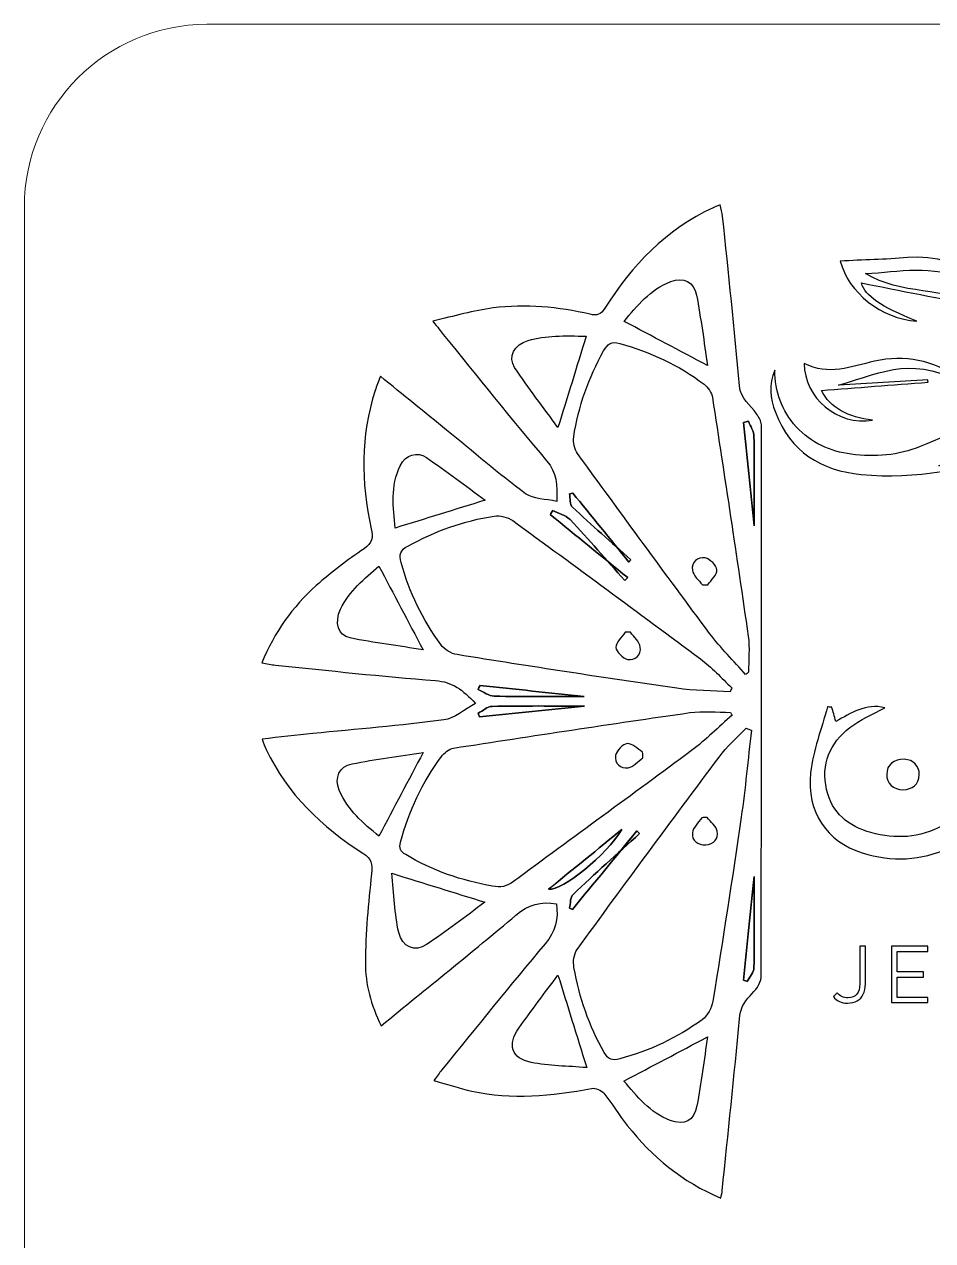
# Model space of a CAD drawing. Header units: millimetres. Extents: x -25 to 25, y -24.5 to 25.5.
# Drawn here: x -24.98 to -6.32, y 0.47 to 25.47 of the extents above; entities that cross this region are included whole.
import ezdxf

# ---------------------------------------------------------------- set-up
doc = ezdxf.new("R2010")
doc.units = ezdxf.units.MM
doc.header["$MEASUREMENT"] = 0
doc.layers.add('Layer 1', color=7, linetype='Continuous')

msp = doc.modelspace()

# ---------------------------------------------------------------- linework, layer by layer
at = {"layer": 'Layer 1', "color": 250, "lineweight": 18}
msp.add_open_spline([(21.2677, 25.4697), (21.2677, 25.4697), (-21.2323, 25.4697), (-21.2323, 25.4697), (-23.2977, 25.4697), (-24.9823, 23.7851), (-24.9823, 21.7197), (-24.9823, 21.7197), (-24.9823, -20.7803), (-24.9823, -20.7803), (-24.9823, -22.8457), (-23.2977, -24.5303), (-21.2323, -24.5303), (-21.2323, -24.5303), (21.2677, -24.5303), (21.2677, -24.5303), (23.3331, -24.5303), (25.0177, -22.8457), (25.0177, -20.7803), (25.0177, -20.7803), (25.0177, 21.7197), (25.0177, 21.7197), (25.0177, 23.7851), (23.3331, 25.4697), (21.2677, 25.4697)], degree=3, knots=[0, 0, 0, 0, 0.125, 0.125, 0.125, 0.25, 0.25, 0.25, 0.375, 0.375, 0.375, 0.5, 0.5, 0.5, 0.625, 0.625, 0.625, 0.75, 0.75, 0.75, 0.875, 0.875, 0.875, 1, 1, 1, 1], dxfattribs=at)
at = {"layer": 'Layer 1', "color": 250}
for points, knots in [([(-10.6732, 1.3438), (-11.4678, 1.6795), (-12.0826, 2.1945), (-12.5946, 2.8383), (-12.7643, 3.0513), (-12.9041, 3.289), (-13.0761, 3.4998), (-13.1268, 3.562), (-13.2494, 3.6131), (-13.3262, 3.5986), (-14.1459, 3.442), (-14.9657, 3.3626), (-15.7912, 3.5447), (-16.0394, 3.5995), (-16.2828, 3.6806), (-16.5668, 3.76), (-16.4993, 3.8521), (-16.4553, 3.9178), (-16.4059, 3.9787), (-15.6999, 4.8447), (-15.0018, 5.7178), (-14.2813, 6.5716), (-14.0692, 6.823), (-14.0034, 7.0818), (-14.0511, 7.3962), (-14.3654, 7.4447), (-14.6261, 7.3768), (-14.8849, 7.1581), (-15.7872, 6.3943), (-16.7111, 5.6566), (-17.6512, 4.8888), (-17.8624, 5.3131), (-17.9766, 5.7478), (-17.9757, 6.1866), (-17.9748, 6.7956), (-17.9136, 7.406), (-17.8496, 8.0122), (-17.8293, 8.2085), (-17.8474, 8.3187), (-18.0278, 8.4338), (-18.8713, 8.9718), (-19.5756, 9.6473), (-20.0134, 10.5668), (-20.0413, 10.6246), (-20.0619, 10.6858), (-20.0991, 10.7785), (-19.7361, 10.8186), (-19.3957, 10.8592), (-19.0543, 10.8936), (-18.1569, 10.984), (-17.2566, 11.0541), (-16.3622, 11.1727), (-16.1426, 11.2018), (-15.9437, 11.3861), (-15.7131, 11.511), (-15.9737, 11.7927), (-16.1911, 11.9555), (-16.5329, 11.9815), (-17.6304, 12.0648), (-18.7246, 12.1887), (-19.8203, 12.299), (-19.9086, 12.3077), (-19.9958, 12.3272), (-20.1048, 12.3457), (-19.8411, 12.9753), (-19.4707, 13.4997), (-18.9847, 13.9341), (-18.6773, 14.2088), (-18.3457, 14.4602), (-18.0036, 14.6903), (-17.8289, 14.8076), (-17.8161, 14.9236), (-17.8553, 15.1022), (-18.0626, 16.0565), (-18.0807, 17.0067), (-17.7729, 17.947), (-17.7451, 18.0325), (-17.7112, 18.1158), (-17.6666, 18.2348), (-17.2006, 17.8565), (-16.7524, 17.4932), (-16.3058, 17.129), (-15.7664, 16.6901), (-15.2408, 16.2342), (-14.6826, 15.8223), (-14.5247, 15.7058), (-14.2733, 15.7165), (-14.0441, 15.664), (-14.0321, 16.0062), (-14.0418, 16.2541), (-14.2517, 16.5006), (-14.9758, 17.3512), (-15.6691, 18.2278), (-16.3737, 19.0952), (-16.4306, 19.1648), (-16.4843, 19.2372), (-16.5889, 19.3717), (-16.1474, 19.4701), (-15.7541, 19.5878), (-15.3519, 19.6398), (-14.6821, 19.7267), (-14.0136, 19.661), (-13.3557, 19.5102), (-13.2146, 19.4776), (-13.1396, 19.501), (-13.0558, 19.6332), (-12.4967, 20.516), (-11.7968, 21.252), (-10.8324, 21.7005), (-10.7954, 21.7172), (-10.7574, 21.7322), (-10.6861, 21.7622), (-10.6662, 21.6727), (-10.6428, 21.5986), (-10.6348, 21.5232), (-10.5163, 20.3621), (-10.3897, 19.202), (-10.2892, 18.0391), (-10.2658, 17.767), (-10.0638, 17.6501), (-9.9373, 17.4653), (-9.8909, 17.398), (-9.8402, 17.3141), (-9.8398, 17.2373), (-9.8354, 13.4521), (-9.8341, 9.6663), (-9.8464, 5.8811), (-9.8468, 5.7536), (-9.9708, 5.6072), (-10.0722, 5.5036), (-10.2067, 5.3651), (-10.2707, 5.224), (-10.2887, 5.0282), (-10.3981, 3.8495), (-10.5233, 2.6725), (-10.6437, 1.4951), (-10.6477, 1.4555), (-10.6587, 1.4166), (-10.6732, 1.3438)], [0, 0, 0, 0, 0.0217391, 0.0217391, 0.0217391, 0.0434783, 0.0434783, 0.0434783, 0.0652174, 0.0652174, 0.0652174, 0.0869565, 0.0869565, 0.0869565, 0.1086957, 0.1086957, 0.1086957, 0.1304348, 0.1304348, 0.1304348, 0.1521739, 0.1521739, 0.1521739, 0.173913, 0.173913, 0.173913, 0.1956522, 0.1956522, 0.1956522, 0.2173913, 0.2173913, 0.2173913, 0.2391304, 0.2391304, 0.2391304, 0.2608696, 0.2608696, 0.2608696, 0.2826087, 0.2826087, 0.2826087, 0.3043478, 0.3043478, 0.3043478, 0.326087, 0.326087, 0.326087, 0.3478261, 0.3478261, 0.3478261, 0.3695652, 0.3695652, 0.3695652, 0.3913043, 0.3913043, 0.3913043, 0.4130435, 0.4130435, 0.4130435, 0.4347826, 0.4347826, 0.4347826, 0.4565217, 0.4565217, 0.4565217, 0.4782609, 0.4782609, 0.4782609, 0.5, 0.5, 0.5, 0.5217391, 0.5217391, 0.5217391, 0.5434783, 0.5434783, 0.5434783, 0.5652174, 0.5652174, 0.5652174, 0.5869565, 0.5869565, 0.5869565, 0.6086957, 0.6086957, 0.6086957, 0.6304348, 0.6304348, 0.6304348, 0.6521739, 0.6521739, 0.6521739, 0.673913, 0.673913, 0.673913, 0.6956522, 0.6956522, 0.6956522, 0.7173913, 0.7173913, 0.7173913, 0.7391304, 0.7391304, 0.7391304, 0.7608696, 0.7608696, 0.7608696, 0.7826087, 0.7826087, 0.7826087, 0.8043478, 0.8043478, 0.8043478, 0.826087, 0.826087, 0.826087, 0.8478261, 0.8478261, 0.8478261, 0.8695652, 0.8695652, 0.8695652, 0.8913043, 0.8913043, 0.8913043, 0.9130435, 0.9130435, 0.9130435, 0.9347826, 0.9347826, 0.9347826, 0.9565217, 0.9565217, 0.9565217, 0.9782609, 0.9782609, 0.9782609, 1, 1, 1, 1]), ([(0.4616, 16.615), (0.3536, 16.4553), (0.2451, 16.2957), (0.1273, 16.122), (0.0078, 16.297), (-0.1011, 16.4571), (-0.2099, 16.6171), (-0.2584, 16.6978), (-0.2929, 16.7922), (-0.3573, 16.857), (-1.2608, 17.765), (-2.3381, 17.9987), (-3.5203, 17.5595), (-4.4306, 17.2212), (-5.3046, 16.7868), (-6.1944, 16.3953), (-5.6066, 16.4906), (-5.0321, 16.633), (-4.4636, 16.7957), (-3.4784, 17.0775), (-2.4854, 17.2685), (-1.4562, 17.1212), (-1.0614, 17.0647), (-0.6761, 16.9738), (-0.3612, 16.7031), (-1.7512, 17.3346), (-3.1337, 17.0382), (-4.5091, 16.6542), (-5.5828, 16.3538), (-6.6636, 16.1061), (-7.7868, 16.2167), (-8.6118, 16.2983), (-9.2442, 16.6846), (-9.5524, 17.4956), (-9.6609, 17.7805), (-9.6882, 18.0701), (-9.5652, 18.3638), (-9.5612, 17.9185), (-9.4223, 17.5303), (-9.1216, 17.1987), (-8.8169, 16.8623), (-8.4297, 16.6926), (-7.9927, 16.6347), (-7.5094, 16.5708), (-7.0248, 16.6083), (-6.5749, 16.7926), (-5.8642, 17.0841), (-5.1683, 17.4117), (-4.4662, 17.724), (-3.8872, 17.9815), (-3.2906, 18.1751), (-2.6503, 18.1913), (-1.7441, 18.2138), (-0.9887, 17.8421), (-0.2396, 17.0166), (-0.3741, 17.6305), (-1.1942, 18.6293), (-2.4726, 19.1152), (-1.6334, 19.5796), (-0.4936, 19.065), (0.1252, 17.9422), (0.8065, 19.0958), (1.7832, 19.539), (2.7476, 19.1201), (1.7171, 18.7056), (0.9022, 18.0701), (0.4952, 17.093), (0.7981, 17.3227), (1.1236, 17.634), (1.5041, 17.8443), (2.4288, 18.3546), (3.3923, 18.266), (4.3333, 17.8796), (5.0663, 17.5785), (5.7767, 17.2221), (6.5047, 16.9068), (6.9638, 16.7085), (7.4466, 16.6105), (7.9528, 16.6113), (8.9015, 16.6127), (9.8151, 17.2313), (9.8491, 18.3558), (9.8491, 18.3558), (9.8491, 17.3972), (9.8491, 17.3972), (10.0581, 17.6142), (10.2618, 17.7487), (10.2896, 18.0485), (10.3958, 19.2021), (10.5198, 20.3548), (10.6385, 21.5075), (10.6455, 21.5798), (10.6587, 21.6508), (10.6737, 21.7571), (11.0922, 21.6138), (11.4286, 21.3822), (11.7506, 21.1305), (12.2717, 20.723), (12.6867, 20.2186), (13.0356, 19.6607), (13.1321, 19.5063), (13.2265, 19.4808), (13.3988, 19.5173), (14.3588, 19.7233), (15.3185, 19.7577), (16.267, 19.4433), (16.3596, 19.4128), (16.4496, 19.3758), (16.5663, 19.3317), (16.2273, 18.9141), (15.905, 18.5168), (15.5817, 18.12), (15.1376, 17.575), (14.706, 17.0185), (14.2416, 16.4915), (14.0263, 16.2476), (14.0321, 15.9931), (14.0445, 15.7153), (14.3845, 15.6735), (14.6512, 15.7586), (14.9127, 15.9812), (15.7188, 16.6678), (16.5492, 17.3266), (17.3703, 17.9965), (17.459, 18.0683), (17.5488, 18.1393), (17.6648, 18.2325), (17.8663, 17.7571), (17.9951, 17.2843), (17.9886, 16.8006), (17.9801, 16.2158), (17.911, 15.6311), (17.8426, 15.0495), (17.8227, 14.8832), (17.8475, 14.7998), (17.9903, 14.71), (18.8532, 14.1666), (19.5628, 13.4752), (20.0178, 12.5473), (20.04, 12.5033), (20.0611, 12.4583), (20.0792, 12.412), (20.085, 12.398), (20.0801, 12.3798), (20.0801, 12.3326), (19.6501, 12.2877), (19.2171, 12.2413), (18.7836, 12.1972), (18.0423, 12.1223), (17.302, 12.0323), (16.5593, 11.9825), (16.2242, 11.96), (15.9798, 11.8282), (15.7735, 11.5592), (15.9508, 11.3427), (16.1396, 11.1725), (16.4676, 11.1451), (17.6463, 11.0458), (18.8228, 10.915), (20.0002, 10.795), (20.0236, 10.7923), (20.0457, 10.7796), (20.1401, 10.7465), (19.905, 10.3808), (19.7246, 9.9906), (19.4463, 9.693), (19.0306, 9.2498), (18.5596, 8.8542), (18.0842, 8.4737), (17.8963, 8.3242), (17.8051, 8.2276), (17.8633, 7.9643), (18.0758, 7.004), (18.0811, 6.0426), (17.7505, 5.0993), (17.7341, 5.0526), (17.7177, 5.0055), (17.6983, 4.96), (17.6926, 4.9463), (17.6763, 4.938), (17.6397, 4.9036), (17.3703, 5.1218), (17.0956, 5.3428), (16.8231, 5.5655), (16.1757, 6.0942), (15.5186, 6.6123), (14.8867, 7.1587), (14.6376, 7.374), (14.3792, 7.4436), (14.048, 7.3973), (14.0401, 7.1393), (14.0141, 6.8981), (14.2196, 6.6547), (14.9723, 5.7635), (15.6986, 4.8502), (16.435, 3.945), (16.4711, 3.9003), (16.5051, 3.8545), (16.5593, 3.7848), (16.0787, 3.5802), (15.591, 3.4497), (15.0908, 3.4572), (14.5225, 3.4656), (13.9536, 3.53), (13.3896, 3.605), (13.2097, 3.6292), (13.1272, 3.5992), (13.0342, 3.4518), (12.4948, 2.5968), (11.8105, 1.8913), (10.8915, 1.438), (10.828, 1.4067), (10.761, 1.3811), (10.664, 1.3392), (10.6067, 1.8917), (10.5506, 2.4143), (10.4977, 2.9373), (10.4267, 3.6376), (10.3473, 4.337), (10.2953, 5.0385), (10.2742, 5.3212), (10.0841, 5.4707), (9.9271, 5.6567), (9.876, 5.7172), (9.8147, 5.797), (9.8147, 5.8676), (9.8151, 8.8825), (9.8217, 11.897), (9.827, 14.9115), (9.8283, 15.7223), (9.827, 16.5333), (9.827, 17.4188), (9.6647, 17.19), (9.5651, 17.0105), (9.4292, 16.865), (8.9425, 16.3433), (8.3118, 16.1956), (7.6248, 16.1885), (6.4998, 16.1775), (5.4315, 16.4698), (4.3607, 16.7622), (3.4937, 16.9986), (2.6101, 17.1595), (1.711, 17.014), (1.3422, 16.9545), (0.99, 16.794), (0.6301, 16.6793), (0.7108, 16.745), (0.7818, 16.8465), (0.8731, 16.8702), (1.2933, 16.9805), (1.7153, 17.1193), (2.144, 17.1551), (3.1313, 17.2376), (4.0781, 16.9867), (5.0177, 16.7093), (5.4856, 16.5712), (5.9641, 16.4672), (6.4377, 16.3481), (6.2538, 16.4791), (6.0541, 16.5562), (5.8587, 16.6418), (5.1333, 16.9597), (4.4247, 17.3236), (3.6816, 17.5908), (2.6467, 17.963), (1.6752, 17.7676), (0.8237, 17.0638), (0.6786, 16.9438), (0.5811, 16.7662), (0.4616, 16.615)], [0, 0, 0, 0, 0.0111111, 0.0111111, 0.0111111, 0.0222222, 0.0222222, 0.0222222, 0.0333333, 0.0333333, 0.0333333, 0.0444444, 0.0444444, 0.0444444, 0.0555556, 0.0555556, 0.0555556, 0.0666667, 0.0666667, 0.0666667, 0.0777778, 0.0777778, 0.0777778, 0.0888889, 0.0888889, 0.0888889, 0.1, 0.1, 0.1, 0.1111111, 0.1111111, 0.1111111, 0.1222222, 0.1222222, 0.1222222, 0.1333333, 0.1333333, 0.1333333, 0.1444444, 0.1444444, 0.1444444, 0.1555556, 0.1555556, 0.1555556, 0.1666667, 0.1666667, 0.1666667, 0.1777778, 0.1777778, 0.1777778, 0.1888889, 0.1888889, 0.1888889, 0.2, 0.2, 0.2, 0.2111111, 0.2111111, 0.2111111, 0.2222222, 0.2222222, 0.2222222, 0.2333333, 0.2333333, 0.2333333, 0.2444444, 0.2444444, 0.2444444, 0.2555556, 0.2555556, 0.2555556, 0.2666667, 0.2666667, 0.2666667, 0.2777778, 0.2777778, 0.2777778, 0.2888889, 0.2888889, 0.2888889, 0.3, 0.3, 0.3, 0.3111111, 0.3111111, 0.3111111, 0.3222222, 0.3222222, 0.3222222, 0.3333333, 0.3333333, 0.3333333, 0.3444444, 0.3444444, 0.3444444, 0.3555556, 0.3555556, 0.3555556, 0.3666667, 0.3666667, 0.3666667, 0.3777778, 0.3777778, 0.3777778, 0.3888889, 0.3888889, 0.3888889, 0.4, 0.4, 0.4, 0.4111111, 0.4111111, 0.4111111, 0.4222222, 0.4222222, 0.4222222, 0.4333333, 0.4333333, 0.4333333, 0.4444444, 0.4444444, 0.4444444, 0.4555556, 0.4555556, 0.4555556, 0.4666667, 0.4666667, 0.4666667, 0.4777778, 0.4777778, 0.4777778, 0.4888889, 0.4888889, 0.4888889, 0.5, 0.5, 0.5, 0.5111111, 0.5111111, 0.5111111, 0.5222222, 0.5222222, 0.5222222, 0.5333333, 0.5333333, 0.5333333, 0.5444444, 0.5444444, 0.5444444, 0.5555556, 0.5555556, 0.5555556, 0.5666667, 0.5666667, 0.5666667, 0.5777778, 0.5777778, 0.5777778, 0.5888889, 0.5888889, 0.5888889, 0.6, 0.6, 0.6, 0.6111111, 0.6111111, 0.6111111, 0.6222222, 0.6222222, 0.6222222, 0.6333333, 0.6333333, 0.6333333, 0.6444444, 0.6444444, 0.6444444, 0.6555556, 0.6555556, 0.6555556, 0.6666667, 0.6666667, 0.6666667, 0.6777778, 0.6777778, 0.6777778, 0.6888889, 0.6888889, 0.6888889, 0.7, 0.7, 0.7, 0.7111111, 0.7111111, 0.7111111, 0.7222222, 0.7222222, 0.7222222, 0.7333333, 0.7333333, 0.7333333, 0.7444444, 0.7444444, 0.7444444, 0.7555556, 0.7555556, 0.7555556, 0.7666667, 0.7666667, 0.7666667, 0.7777778, 0.7777778, 0.7777778, 0.7888889, 0.7888889, 0.7888889, 0.8, 0.8, 0.8, 0.8111111, 0.8111111, 0.8111111, 0.8222222, 0.8222222, 0.8222222, 0.8333333, 0.8333333, 0.8333333, 0.8444444, 0.8444444, 0.8444444, 0.8555556, 0.8555556, 0.8555556, 0.8666667, 0.8666667, 0.8666667, 0.8777778, 0.8777778, 0.8777778, 0.8888889, 0.8888889, 0.8888889, 0.9, 0.9, 0.9, 0.9111111, 0.9111111, 0.9111111, 0.9222222, 0.9222222, 0.9222222, 0.9333333, 0.9333333, 0.9333333, 0.9444444, 0.9444444, 0.9444444, 0.9555556, 0.9555556, 0.9555556, 0.9666667, 0.9666667, 0.9666667, 0.9777778, 0.9777778, 0.9777778, 0.9888889, 0.9888889, 0.9888889, 1, 1, 1, 1]), ([(-8.2178, 20.6038), (-7.7512, 20.6271), (-7.2926, 20.6351), (-6.8371, 20.6752), (-5.7021, 20.7745), (-4.6684, 19.982), (-4.4849, 18.854), (-4.4699, 18.7632), (-4.4748, 18.6692), (-4.5008, 18.5673), (-4.5872, 19.3311), (-4.9938, 19.8537), (-5.6539, 20.2047), (-6.3141, 20.5562), (-7.0104, 20.3762), (-7.7018, 20.3471), (-6.9759, 19.8996), (-6.0646, 20.0746), (-5.3506, 19.6765), (-6.1562, 19.8343), (-6.9834, 19.9961), (-7.7852, 20.1531), (-7.6997, 19.8858), (-7.4007, 19.6707), (-6.6422, 19.3708), (-7.3786, 19.4171), (-8.0511, 19.9577), (-8.2178, 20.6038)], [0, 0, 0, 0, 0.1111111, 0.1111111, 0.1111111, 0.2222222, 0.2222222, 0.2222222, 0.3333333, 0.3333333, 0.3333333, 0.4444444, 0.4444444, 0.4444444, 0.5555556, 0.5555556, 0.5555556, 0.6666667, 0.6666667, 0.6666667, 0.7777778, 0.7777778, 0.7777778, 0.8888889, 0.8888889, 0.8888889, 1, 1, 1, 1]), ([(-10.9431, 18.4562), (-11.0181, 18.9426), (-11.0821, 19.4251), (-11.1707, 19.9026), (-11.2213, 20.1742), (-11.4397, 20.285), (-11.6994, 20.1831), (-12.1218, 20.0173), (-12.4014, 19.6843), (-12.6581, 19.3637), (-12.0786, 19.0573), (-11.5203, 18.7618), (-10.9431, 18.4562)], [0, 0, 0, 0, 0.25, 0.25, 0.25, 0.5, 0.5, 0.5, 0.75, 0.75, 0.75, 1, 1, 1, 1]), ([(-13.4368, 19.0612), (-13.6577, 19.0612), (-13.8649, 19.0718), (-14.0704, 19.0582), (-14.2588, 19.045), (-14.4519, 19.0273), (-14.6314, 18.9726), (-14.9154, 18.8853), (-15.0491, 18.6326), (-14.9083, 18.4183), (-14.6297, 17.995), (-14.3174, 17.5932), (-14.0189, 17.1827), (-13.8231, 17.8151), (-13.6362, 18.4178), (-13.4368, 19.0612)], [0, 0, 0, 0, 0.2, 0.2, 0.2, 0.4, 0.4, 0.4, 0.6, 0.6, 0.6, 0.8, 0.8, 0.8, 1, 1, 1, 1]), ([(-10.1631, 12.1041), (-10.1437, 12.1203), (-10.1242, 12.1362), (-10.1044, 12.1521), (-10.1044, 12.3995), (-10.0748, 12.6513), (-10.1097, 12.8938), (-10.3452, 14.5293), (-10.5926, 16.1636), (-10.8452, 17.7966), (-10.8607, 17.8966), (-10.9364, 18.0105), (-11.0181, 18.0726), (-11.5376, 18.4668), (-12.1187, 18.7362), (-12.7472, 18.9113), (-12.9182, 18.959), (-12.9984, 18.9047), (-13.0796, 18.7587), (-13.3878, 18.2036), (-13.5999, 17.6153), (-13.6952, 16.9887), (-13.7119, 16.8806), (-13.6798, 16.7365), (-13.6158, 16.6487), (-12.7181, 15.4113), (-11.8158, 14.1771), (-10.9021, 12.9511), (-10.6789, 12.6517), (-10.4104, 12.3858), (-10.1631, 12.1041)], [0, 0, 0, 0, 0.1, 0.1, 0.1, 0.2, 0.2, 0.2, 0.3, 0.3, 0.3, 0.4, 0.4, 0.4, 0.5, 0.5, 0.5, 0.6, 0.6, 0.6, 0.7, 0.7, 0.7, 0.8, 0.8, 0.8, 0.9, 0.9, 0.9, 1, 1, 1, 1]), ([(-8.6068, 17.9457), (-8.4226, 17.5836), (-8.0583, 17.3971), (-7.5529, 17.331), (-8.2761, 17.2132), (-8.9583, 17.794), (-8.9596, 18.4996), (-8.4627, 18.2398), (-7.9926, 18.4361), (-7.5137, 18.545), (-6.8923, 18.6861), (-6.3156, 18.5565), (-5.7837, 18.2151), (-5.7071, 18.1662), (-5.6413, 18.1005), (-5.5822, 18.0303), (-6.7098, 18.6755), (-7.2703, 18.3452), (-8.2527, 18.052), (-7.6411, 18.0877), (-7.0291, 18.1233), (-6.4174, 18.1596), (-6.4166, 18.1441), (-6.4157, 18.1291), (-6.4148, 18.1137), (-7.1489, 18.0572), (-7.8832, 18.0012), (-8.6068, 17.9457)], [0, 0, 0, 0, 0.1111111, 0.1111111, 0.1111111, 0.2222222, 0.2222222, 0.2222222, 0.3333333, 0.3333333, 0.3333333, 0.4444444, 0.4444444, 0.4444444, 0.5555556, 0.5555556, 0.5555556, 0.6666667, 0.6666667, 0.6666667, 0.7777778, 0.7777778, 0.7777778, 0.8888889, 0.8888889, 0.8888889, 1, 1, 1, 1]), ([(-10.1048, 17.3128), (-10.1383, 17.304), (-10.1714, 17.2956), (-10.2049, 17.2872), (-10.1326, 16.5875), (-10.0603, 15.888), (-9.9858, 15.1631), (-9.9858, 15.7937), (-9.9801, 16.3951), (-9.9911, 16.9962), (-9.9933, 17.1025), (-10.0652, 17.207), (-10.1048, 17.3128)], [0, 0, 0, 0, 0.25, 0.25, 0.25, 0.5, 0.5, 0.5, 0.75, 0.75, 0.75, 1, 1, 1, 1]), ([(-15.5142, 15.69), (-15.9194, 15.986), (-16.3119, 16.2858), (-16.7189, 16.5645), (-16.9166, 16.6998), (-17.1489, 16.6201), (-17.2578, 16.3978), (-17.4642, 15.9771), (-17.4073, 15.5378), (-17.3619, 15.1167), (-16.7411, 15.309), (-16.1453, 15.4942), (-15.5142, 15.69)], [0, 0, 0, 0, 0.25, 0.25, 0.25, 0.5, 0.5, 0.5, 0.75, 0.75, 0.75, 1, 1, 1, 1]), ([(-13.7151, 15.836), (-13.7151, 15.836), (-13.7821, 15.8192), (-13.7821, 15.8192), (-13.7632, 15.7262), (-13.7763, 15.5992), (-13.7199, 15.5462), (-13.3279, 15.1776), (-12.9213, 14.824), (-12.5196, 14.4658), (-12.5333, 14.45), (-12.5469, 14.4341), (-12.5611, 14.4187), (-12.9456, 14.891), (-13.3301, 15.3637), (-13.7151, 15.836)], [0, 0, 0, 0, 0.2, 0.2, 0.2, 0.4, 0.4, 0.4, 0.6, 0.6, 0.6, 0.8, 0.8, 0.8, 1, 1, 1, 1]), ([(-10.4806, 11.7477), (-10.4696, 11.7768), (-10.4584, 11.806), (-10.4474, 11.8346), (-10.6618, 12.0343), (-10.8593, 12.2557), (-11.0922, 12.4295), (-12.3714, 13.3842), (-13.6573, 14.3296), (-14.9481, 15.2685), (-15.0477, 15.3412), (-15.2099, 15.3805), (-15.3321, 15.362), (-15.9587, 15.2667), (-16.5452, 15.0493), (-17.1031, 14.7463), (-17.2601, 14.6608), (-17.2843, 14.5691), (-17.2398, 14.409), (-17.0699, 13.7956), (-16.8032, 13.2293), (-16.4253, 12.7201), (-16.3517, 12.6213), (-16.2114, 12.534), (-16.0906, 12.5146), (-14.5882, 12.2742), (-13.0844, 12.0418), (-11.5789, 11.8222), (-11.2169, 11.7698), (-10.8469, 11.7716), (-10.4806, 11.7477)], [0, 0, 0, 0, 0.1, 0.1, 0.1, 0.2, 0.2, 0.2, 0.3, 0.3, 0.3, 0.4, 0.4, 0.4, 0.5, 0.5, 0.5, 0.6, 0.6, 0.6, 0.7, 0.7, 0.7, 0.8, 0.8, 0.8, 0.9, 0.9, 0.9, 1, 1, 1, 1]), ([(-14.1304, 15.4806), (-14.1446, 15.4501), (-14.1587, 15.4206), (-14.1728, 15.3906), (-13.6437, 14.9593), (-13.1144, 14.5281), (-12.5853, 14.0972), (-12.5853, 14.0972), (-12.6474, 14.0403), (-12.6474, 14.0403), (-13.0201, 14.4583), (-13.3861, 14.8831), (-13.7702, 15.2905), (-13.8588, 15.384), (-14.0088, 15.4188), (-14.1304, 15.4806)], [0, 0, 0, 0, 0.2, 0.2, 0.2, 0.4, 0.4, 0.4, 0.6, 0.6, 0.6, 0.8, 0.8, 0.8, 1, 1, 1, 1]), ([(-11.0519, 13.9467), (-11.1243, 14.0477), (-11.2421, 14.143), (-11.2574, 14.2523), (-11.2791, 14.4085), (-11.1491, 14.5346), (-10.9947, 14.5015), (-10.8959, 14.4803), (-10.7583, 14.3485), (-10.7526, 14.2586), (-10.7459, 14.1593), (-10.8703, 14.0522), (-10.9378, 13.9481), (-10.9757, 13.9477), (-11.0141, 13.9472), (-11.0519, 13.9467)], [0, 0, 0, 0, 0.2, 0.2, 0.2, 0.4, 0.4, 0.4, 0.6, 0.6, 0.6, 0.8, 0.8, 0.8, 1, 1, 1, 1]), ([(-17.6971, 14.3341), (-17.9934, 14.0792), (-18.3087, 13.8256), (-18.4856, 13.4472), (-18.6147, 13.1707), (-18.5388, 12.9083), (-18.2888, 12.8581), (-17.7918, 12.758), (-17.2874, 12.6936), (-16.7899, 12.6147), (-17.0973, 13.1976), (-17.3923, 13.7563), (-17.6971, 14.3341)], [0, 0, 0, 0, 0.25, 0.25, 0.25, 0.5, 0.5, 0.5, 0.75, 0.75, 0.75, 1, 1, 1, 1]), ([(-12.5276, 12.976), (-12.4574, 12.8745), (-12.3463, 12.7801), (-12.3278, 12.6698), (-12.3001, 12.5058), (-12.4381, 12.3898), (-12.5858, 12.4181), (-12.6841, 12.4371), (-12.8231, 12.5733), (-12.8283, 12.6637), (-12.8344, 12.763), (-12.7079, 12.8701), (-12.6387, 12.9737), (-12.6017, 12.9746), (-12.5646, 12.9751), (-12.5276, 12.976)], [0, 0, 0, 0, 0.2, 0.2, 0.2, 0.4, 0.4, 0.4, 0.6, 0.6, 0.6, 0.8, 0.8, 0.8, 1, 1, 1, 1]), ([(-5.0528, 10.2115), (-5.0528, 10.2115), (-4.0377, 10.2115), (-4.0377, 10.2115), (-4.0377, 10.5311), (-4.0201, 10.8442), (-4.0513, 11.1516), (-4.0584, 11.2226), (-4.2343, 11.2763), (-4.3732, 11.3632), (-4.1272, 11.5825), (-3.8551, 11.825), (-3.5646, 12.0842), (-3.5646, 12.0842), (-3.5646, 10.2181), (-3.5646, 10.2181), (-3.5646, 10.2181), (-2.7637, 10.2181), (-2.7637, 10.2181), (-2.7637, 10.5302), (-2.7469, 10.8345), (-2.7756, 11.1348), (-2.7827, 11.2067), (-2.9388, 11.2641), (-3.0714, 11.3611), (-3.0379, 11.4021), (-2.9781, 11.548), (-2.8837, 11.5753), (-2.6746, 11.6362), (-2.5821, 11.7848), (-2.4823, 11.9457), (-2.4418, 12.0111), (-2.3827, 12.0648), (-2.2808, 12.1835), (-2.2808, 12.1835), (-2.2808, 9.6695), (-2.2808, 9.6695), (-1.9713, 9.64), (-1.8248, 9.7078), (-1.7909, 9.9755), (-1.7428, 10.3587), (-1.7407, 10.7503), (-1.7521, 11.1371), (-1.7543, 11.2032), (-1.9223, 11.2641), (-2.0573, 11.358), (-2.0259, 11.399), (-1.9726, 11.5476), (-1.8879, 11.5678), (-1.6282, 11.631), (-1.5281, 11.8368), (-1.3976, 12.0212), (-1.3698, 12.0605), (-1.3543, 12.1081), (-1.2988, 12.1058), (-1.2988, 11.3738), (-1.2662, 10.6401), (-1.3116, 9.9107), (-1.3381, 9.4851), (-1.6573, 9.2452), (-2.0868, 9.2078), (-2.2981, 9.1897), (-2.5123, 9.2047), (-2.7443, 9.2047), (-2.7536, 9.3917), (-2.7619, 9.5615), (-2.7717, 9.7581), (-2.7717, 9.7581), (-3.6214, 9.7581), (-3.6214, 9.7581), (-3.9278, 9.7581), (-4.2352, 9.7448), (-4.5403, 9.7612), (-4.8681, 9.7797), (-5.1128, 9.7691), (-5.2093, 9.3471), (-5.2967, 8.967), (-5.6217, 8.7152), (-5.9779, 8.5485), (-6.5578, 8.276), (-7.1597, 8.246), (-7.7666, 8.4418), (-8.4998, 8.6777), (-8.9131, 9.2731), (-8.8288, 10.0862), (-8.7812, 10.5452), (-8.6008, 10.9906), (-8.4804, 11.4422), (-8.4518, 11.4391), (-8.4227, 11.436), (-8.3936, 11.4333), (-8.3676, 11.3435), (-8.3416, 11.2538), (-8.3093, 11.1423), (-7.9967, 11.3126), (-7.6907, 11.5171), (-7.3026, 11.4237), (-7.5522, 11.2843), (-7.8093, 11.1776), (-8.0223, 11.014), (-8.4359, 10.6961), (-8.6172, 10.264), (-8.4998, 9.7418), (-8.3906, 9.2541), (-8.0483, 8.9833), (-7.5871, 8.8576), (-7.0831, 8.7205), (-6.5861, 8.7381), (-6.1208, 9.0036), (-5.7301, 9.2267), (-5.5237, 9.565), (-5.5211, 10.0196), (-5.5198, 10.3508), (-5.5198, 10.682), (-5.5219, 11.0131), (-5.5237, 11.2671), (-5.5692, 11.3023), (-5.9118, 11.2631), (-5.8227, 11.3932), (-5.7742, 11.5471), (-5.6936, 11.5666), (-5.4162, 11.6336), (-5.3086, 11.8553), (-5.1661, 12.0521), (-5.1489, 12.0763), (-5.1198, 12.0922), (-5.0528, 12.1473), (-5.0528, 12.1473), (-5.0528, 11.1758), (-5.0528, 11.1758), (-5.0528, 11.1758), (-5.0528, 10.2115), (-5.0528, 10.2115)], [0, 0, 0, 0, 0.0227273, 0.0227273, 0.0227273, 0.0454545, 0.0454545, 0.0454545, 0.0681818, 0.0681818, 0.0681818, 0.0909091, 0.0909091, 0.0909091, 0.1136364, 0.1136364, 0.1136364, 0.1363636, 0.1363636, 0.1363636, 0.1590909, 0.1590909, 0.1590909, 0.1818182, 0.1818182, 0.1818182, 0.2045455, 0.2045455, 0.2045455, 0.2272727, 0.2272727, 0.2272727, 0.25, 0.25, 0.25, 0.2727273, 0.2727273, 0.2727273, 0.2954545, 0.2954545, 0.2954545, 0.3181818, 0.3181818, 0.3181818, 0.3409091, 0.3409091, 0.3409091, 0.3636364, 0.3636364, 0.3636364, 0.3863636, 0.3863636, 0.3863636, 0.4090909, 0.4090909, 0.4090909, 0.4318182, 0.4318182, 0.4318182, 0.4545455, 0.4545455, 0.4545455, 0.4772727, 0.4772727, 0.4772727, 0.5, 0.5, 0.5, 0.5227273, 0.5227273, 0.5227273, 0.5454545, 0.5454545, 0.5454545, 0.5681818, 0.5681818, 0.5681818, 0.5909091, 0.5909091, 0.5909091, 0.6136364, 0.6136364, 0.6136364, 0.6363636, 0.6363636, 0.6363636, 0.6590909, 0.6590909, 0.6590909, 0.6818182, 0.6818182, 0.6818182, 0.7045455, 0.7045455, 0.7045455, 0.7272727, 0.7272727, 0.7272727, 0.75, 0.75, 0.75, 0.7727273, 0.7727273, 0.7727273, 0.7954545, 0.7954545, 0.7954545, 0.8181818, 0.8181818, 0.8181818, 0.8409091, 0.8409091, 0.8409091, 0.8636364, 0.8636364, 0.8636364, 0.8863636, 0.8863636, 0.8863636, 0.9090909, 0.9090909, 0.9090909, 0.9318182, 0.9318182, 0.9318182, 0.9545455, 0.9545455, 0.9545455, 0.9772727, 0.9772727, 0.9772727, 1, 1, 1, 1]), ([(-15.6223, 11.88), (-15.6351, 11.8518), (-15.6474, 11.8236), (-15.6598, 11.7953), (-15.5491, 11.7486), (-15.4388, 11.664), (-15.3273, 11.6617), (-14.7086, 11.6481), (-14.0903, 11.6551), (-13.4796, 11.6551), (-14.1861, 11.7292), (-14.9043, 11.8046), (-15.6223, 11.88)], [0, 0, 0, 0, 0.25, 0.25, 0.25, 0.5, 0.5, 0.5, 0.75, 0.75, 0.75, 1, 1, 1, 1]), ([(-10.4391, 11.2711), (-10.4509, 11.29), (-10.4629, 11.309), (-10.4743, 11.328), (-10.7522, 11.328), (-11.0348, 11.3615), (-11.3073, 11.3226), (-12.9274, 11.0902), (-14.5454, 10.8442), (-16.1629, 10.5928), (-16.2537, 10.5787), (-16.3534, 10.4962), (-16.4121, 10.4177), (-16.8081, 9.8891), (-17.0801, 9.2995), (-17.2512, 8.661), (-17.2856, 8.5322), (-17.2604, 8.4713), (-17.1472, 8.4038), (-16.5933, 8.0731), (-15.9962, 7.8702), (-15.3643, 7.7547), (-15.1972, 7.7243), (-15.0719, 7.7463), (-14.9313, 7.8508), (-13.7159, 8.7517), (-12.4904, 9.6386), (-11.2764, 10.5421), (-10.9806, 10.7622), (-10.7173, 11.0267), (-10.4391, 11.2711)], [0, 0, 0, 0, 0.1, 0.1, 0.1, 0.2, 0.2, 0.2, 0.3, 0.3, 0.3, 0.4, 0.4, 0.4, 0.5, 0.5, 0.5, 0.6, 0.6, 0.6, 0.7, 0.7, 0.7, 0.8, 0.8, 0.8, 0.9, 0.9, 0.9, 1, 1, 1, 1]), ([(-15.6567, 11.3095), (-15.6487, 11.2856), (-15.6403, 11.2622), (-15.6324, 11.2385), (-14.9109, 11.3116), (-14.1904, 11.3848), (-13.4752, 11.4576), (-14.1049, 11.4576), (-14.7391, 11.4637), (-15.3727, 11.451), (-15.4683, 11.4487), (-15.5618, 11.3588), (-15.6567, 11.3095)], [0, 0, 0, 0, 0.25, 0.25, 0.25, 0.5, 0.5, 0.5, 0.75, 0.75, 0.75, 1, 1, 1, 1]), ([(-10.0453, 10.9602), (-10.0819, 10.9742), (-10.1184, 10.988), (-10.1551, 11.0021), (-10.3412, 10.8053), (-10.5484, 10.6246), (-10.7094, 10.409), (-11.6897, 9.0962), (-12.6621, 7.7772), (-13.6264, 6.4526), (-13.6931, 6.3612), (-13.7102, 6.2012), (-13.6891, 6.0843), (-13.5774, 5.4701), (-13.3826, 4.8836), (-13.0694, 4.3376), (-12.9853, 4.1912), (-12.9006, 4.1666), (-12.7502, 4.2062), (-12.1351, 4.3693), (-11.5684, 4.6375), (-11.0573, 5.0118), (-10.9479, 5.0926), (-10.8593, 5.2557), (-10.8373, 5.3928), (-10.6322, 6.651), (-10.4369, 7.9103), (-10.2538, 9.1716), (-10.1674, 9.7651), (-10.1137, 10.3635), (-10.0453, 10.9602)], [0, 0, 0, 0, 0.1, 0.1, 0.1, 0.2, 0.2, 0.2, 0.3, 0.3, 0.3, 0.4, 0.4, 0.4, 0.5, 0.5, 0.5, 0.6, 0.6, 0.6, 0.7, 0.7, 0.7, 0.8, 0.8, 0.8, 0.9, 0.9, 0.9, 1, 1, 1, 1]), ([(-16.7887, 10.5028), (-17.2751, 10.427), (-17.7658, 10.3645), (-18.2501, 10.2701), (-18.5107, 10.2193), (-18.6173, 9.9856), (-18.5107, 9.7276), (-18.3417, 9.3193), (-18.0177, 9.0428), (-17.6962, 8.7857), (-17.3879, 9.3691), (-17.0921, 9.9292), (-16.7887, 10.5028)], [0, 0, 0, 0, 0.25, 0.25, 0.25, 0.5, 0.5, 0.5, 0.75, 0.75, 0.75, 1, 1, 1, 1]), ([(-12.2748, 10.3956), (-12.3753, 10.3227), (-12.4679, 10.2055), (-12.5778, 10.1883), (-12.7308, 10.1636), (-12.8639, 10.2848), (-12.8336, 10.4413), (-12.8141, 10.5402), (-12.6844, 10.6777), (-12.5941, 10.6857), (-12.4948, 10.6945), (-12.3842, 10.575), (-12.2783, 10.5115), (-12.2771, 10.4727), (-12.2757, 10.4338), (-12.2748, 10.3956)], [0, 0, 0, 0, 0.2, 0.2, 0.2, 0.4, 0.4, 0.4, 0.6, 0.6, 0.6, 0.8, 0.8, 0.8, 1, 1, 1, 1]), ([(-6.5947, 10.0506), (-6.6083, 9.8398), (-6.7309, 9.7441), (-6.9316, 9.7393), (-7.1274, 9.7353), (-7.2663, 9.8698), (-7.2646, 10.0528), (-7.2628, 10.2486), (-7.1194, 10.3716), (-6.9033, 10.3632), (-6.7182, 10.3557), (-6.5924, 10.2283), (-6.5947, 10.0506)], [0, 0, 0, 0, 0.25, 0.25, 0.25, 0.5, 0.5, 0.5, 0.75, 0.75, 0.75, 1, 1, 1, 1]), ([(-10.9523, 9.1665), (-10.8804, 9.0743), (-10.7681, 8.9906), (-10.7459, 8.8873), (-10.7133, 8.7326), (-10.8138, 8.6175), (-10.9828, 8.607), (-11.1486, 8.5967), (-11.2733, 8.6938), (-11.2571, 8.8512), (-11.2461, 8.9606), (-11.1322, 9.0593), (-11.0643, 9.1635), (-11.0268, 9.1643), (-10.9893, 9.1656), (-10.9523, 9.1665)], [0, 0, 0, 0, 0.2, 0.2, 0.2, 0.4, 0.4, 0.4, 0.6, 0.6, 0.6, 0.8, 0.8, 0.8, 1, 1, 1, 1]), ([(-14.2098, 7.6947), (-13.9197, 7.6635), (-13.0263, 8.3915), (-12.7071, 8.918), (-13.2009, 8.5163), (-13.6943, 8.1141), (-14.2098, 7.6947)], [0, 0, 0, 0, 0.5, 0.5, 0.5, 1, 1, 1, 1]), ([(-13.7803, 7.3041), (-13.7601, 7.2957), (-13.7393, 7.2873), (-13.7186, 7.279), (-13.2781, 7.817), (-12.8376, 8.3548), (-12.3969, 8.8928), (-12.3789, 8.874), (-12.3608, 8.8545), (-12.3428, 8.8356), (-12.7996, 8.4211), (-13.2608, 8.0101), (-13.7084, 7.5853), (-13.7679, 7.529), (-13.7583, 7.3997), (-13.7803, 7.3041)], [0, 0, 0, 0, 0.2, 0.2, 0.2, 0.4, 0.4, 0.4, 0.6, 0.6, 0.6, 0.8, 0.8, 0.8, 1, 1, 1, 1]), ([(-15.5182, 7.4253), (-16.1567, 7.6237), (-16.7578, 7.8112), (-17.4329, 8.0211), (-17.3866, 7.5968), (-17.3756, 7.1938), (-17.2904, 6.8066), (-17.2239, 6.5015), (-16.9584, 6.3952), (-16.7194, 6.554), (-16.3097, 6.8256), (-15.9217, 7.1298), (-15.5182, 7.4253)], [0, 0, 0, 0, 0.25, 0.25, 0.25, 0.5, 0.5, 0.5, 0.75, 0.75, 0.75, 1, 1, 1, 1]), ([(-10.2053, 5.8242), (-10.1793, 5.8148), (-10.1538, 5.8061), (-10.1278, 5.7968), (-10.0806, 5.8916), (-9.9942, 5.9856), (-9.9919, 6.0808), (-9.9801, 6.7206), (-9.9858, 7.3601), (-9.9858, 7.958), (-10.0559, 7.2758), (-10.1308, 6.55), (-10.2053, 5.8242)], [0, 0, 0, 0, 0.25, 0.25, 0.25, 0.5, 0.5, 0.5, 0.75, 0.75, 0.75, 1, 1, 1, 1]), ([(-8.2363, 5.3877), (-8.2866, 5.4111), (-8.3276, 5.4441), (-8.3589, 5.4868), (-8.3589, 5.4868), (-8.2817, 5.5662), (-8.2817, 5.5662), (-8.2571, 5.5323), (-8.2253, 5.5063), (-8.1861, 5.4882), (-8.1468, 5.4697), (-8.1031, 5.4605), (-8.0554, 5.4605), (-7.9797, 5.4605), (-7.9209, 5.4856), (-7.8791, 5.5355), (-7.8377, 5.5857), (-7.8164, 5.6567), (-7.8164, 5.7483), (-7.8164, 5.7483), (-7.8164, 6.5215), (-7.8164, 6.5215), (-7.8164, 6.5215), (-7.7023, 6.5215), (-7.7023, 6.5215), (-7.7023, 6.5215), (-7.7023, 5.7475), (-7.7023, 5.7475), (-7.7023, 5.6642), (-7.7164, 5.5932), (-7.7454, 5.5341), (-7.7742, 5.475), (-7.8164, 5.4296), (-7.8716, 5.3987), (-7.9267, 5.3678), (-7.9933, 5.352), (-8.0713, 5.352), (-8.1309, 5.352), (-8.1861, 5.3638), (-8.2363, 5.3877)], [0, 0, 0, 0, 0.0769231, 0.0769231, 0.0769231, 0.1538462, 0.1538462, 0.1538462, 0.2307692, 0.2307692, 0.2307692, 0.3076923, 0.3076923, 0.3076923, 0.3846154, 0.3846154, 0.3846154, 0.4615385, 0.4615385, 0.4615385, 0.5384615, 0.5384615, 0.5384615, 0.6153846, 0.6153846, 0.6153846, 0.6923077, 0.6923077, 0.6923077, 0.7692308, 0.7692308, 0.7692308, 0.8461538, 0.8461538, 0.8461538, 0.9230769, 0.9230769, 0.9230769, 1, 1, 1, 1]), ([(-7.0494, 5.4706), (-7.0494, 5.4706), (-6.4211, 5.4706), (-6.4211, 5.4706), (-6.4211, 5.4706), (-6.4211, 5.3638), (-6.4211, 5.3638), (-6.4211, 5.3638), (-7.0494, 5.3638), (-7.0494, 5.3638), (-7.0494, 5.3638), (-7.0856, 5.3638), (-7.0856, 5.3638), (-7.0856, 5.3638), (-7.1641, 5.3638), (-7.1641, 5.3638), (-7.1641, 5.3638), (-7.1641, 6.5215), (-7.1641, 6.5215), (-7.1641, 6.5215), (-7.0856, 6.5215), (-7.0856, 6.5215), (-7.0856, 6.5215), (-7.0494, 6.5215), (-7.0494, 6.5215), (-7.0494, 6.5215), (-6.4211, 6.5215), (-6.4211, 6.5215), (-6.4211, 6.5215), (-6.4211, 6.4147), (-6.4211, 6.4147), (-6.4211, 6.4147), (-7.0494, 6.4147), (-7.0494, 6.4147), (-7.0494, 6.4147), (-7.0494, 5.9922), (-7.0494, 5.9922), (-7.0494, 5.9922), (-6.5083, 5.9922), (-6.5083, 5.9922), (-6.5083, 5.9922), (-6.5083, 5.886), (-6.5083, 5.886), (-6.5083, 5.886), (-7.0494, 5.886), (-7.0494, 5.886), (-7.0494, 5.886), (-7.0494, 5.4706), (-7.0494, 5.4706)], [0, 0, 0, 0, 0.0625, 0.0625, 0.0625, 0.125, 0.125, 0.125, 0.1875, 0.1875, 0.1875, 0.25, 0.25, 0.25, 0.3125, 0.3125, 0.3125, 0.375, 0.375, 0.375, 0.4375, 0.4375, 0.4375, 0.5, 0.5, 0.5, 0.5625, 0.5625, 0.5625, 0.625, 0.625, 0.625, 0.6875, 0.6875, 0.6875, 0.75, 0.75, 0.75, 0.8125, 0.8125, 0.8125, 0.875, 0.875, 0.875, 0.9375, 0.9375, 0.9375, 1, 1, 1, 1]), ([(-13.4279, 4.0258), (-13.6401, 4.709), (-13.8267, 5.3105), (-14.0189, 5.93), (-14.2879, 5.5645), (-14.5582, 5.2015), (-14.8228, 4.8346), (-15.0618, 4.503), (-14.9736, 4.2146), (-14.5688, 4.1326), (-14.2032, 4.0585), (-13.8227, 4.0598), (-13.4279, 4.0258)], [0, 0, 0, 0, 0.25, 0.25, 0.25, 0.5, 0.5, 0.5, 0.75, 0.75, 0.75, 1, 1, 1, 1]), ([(-10.9449, 4.6578), (-11.5304, 4.3487), (-12.0888, 4.0536), (-12.6633, 3.7502), (-12.3926, 3.4416), (-12.1337, 3.0955), (-11.7139, 2.9402), (-11.4181, 2.8303), (-11.2201, 2.9345), (-11.1627, 3.2422), (-11.0758, 3.7115), (-11.0163, 4.1855), (-10.9449, 4.6578)], [0, 0, 0, 0, 0.25, 0.25, 0.25, 0.5, 0.5, 0.5, 0.75, 0.75, 0.75, 1, 1, 1, 1])]:
    msp.add_open_spline(points, degree=3, knots=knots, dxfattribs=at)
at = {"layer": 'Layer 1', "color": 7}
for points, knots in [([(-10.1048, 17.3127), (-10.0652, 17.2073), (-9.9933, 17.1023), (-9.9911, 16.9961), (-9.9801, 16.395), (-9.9858, 15.794), (-9.9858, 15.163), (-10.0603, 15.8883), (-10.1326, 16.5872), (-10.2049, 17.2871), (-10.1714, 17.2955), (-10.1383, 17.3038), (-10.1048, 17.3127)], [0, 0, 0, 0, 0.25, 0.25, 0.25, 0.5, 0.5, 0.5, 0.75, 0.75, 0.75, 1, 1, 1, 1]), ([(-13.7151, 15.836), (-13.3301, 15.3637), (-12.9456, 14.891), (-12.5611, 14.4187), (-12.5469, 14.4341), (-12.5333, 14.45), (-12.5196, 14.4658), (-12.9213, 14.824), (-13.3279, 15.1776), (-13.7199, 15.5462), (-13.7763, 15.5992), (-13.7632, 15.7262), (-13.7821, 15.8192), (-13.7821, 15.8192), (-13.7151, 15.836), (-13.7151, 15.836)], [0, 0, 0, 0, 0.2, 0.2, 0.2, 0.4, 0.4, 0.4, 0.6, 0.6, 0.6, 0.8, 0.8, 0.8, 1, 1, 1, 1]), ([(-14.1304, 15.4805), (-14.0087, 15.4188), (-13.8588, 15.384), (-13.7706, 15.2905), (-13.3864, 14.883), (-13.0201, 14.4588), (-12.6474, 14.0403), (-12.6474, 14.0403), (-12.5857, 14.0972), (-12.5857, 14.0972), (-13.1144, 14.528), (-13.6436, 14.9593), (-14.1727, 15.3906), (-14.1587, 15.4206), (-14.1446, 15.4506), (-14.1304, 15.4805)], [0, 0, 0, 0, 0.2, 0.2, 0.2, 0.4, 0.4, 0.4, 0.6, 0.6, 0.6, 0.8, 0.8, 0.8, 1, 1, 1, 1]), ([(-15.6223, 11.88), (-14.9044, 11.8046), (-14.1861, 11.7291), (-13.4797, 11.6551), (-14.0899, 11.6551), (-14.7087, 11.6485), (-15.3273, 11.6617), (-15.4389, 11.6638), (-15.5487, 11.749), (-15.6598, 11.7957), (-15.6474, 11.824), (-15.6347, 11.8517), (-15.6223, 11.88)], [0, 0, 0, 0, 0.25, 0.25, 0.25, 0.5, 0.5, 0.5, 0.75, 0.75, 0.75, 1, 1, 1, 1]), ([(-15.6568, 11.3093), (-15.5619, 11.3587), (-15.4681, 11.4487), (-15.3723, 11.451), (-14.7387, 11.4637), (-14.1051, 11.4576), (-13.4748, 11.4576), (-14.1901, 11.3847), (-14.9111, 11.3116), (-15.6321, 11.2383), (-15.6404, 11.2622), (-15.6484, 11.2856), (-15.6568, 11.3093)], [0, 0, 0, 0, 0.25, 0.25, 0.25, 0.5, 0.5, 0.5, 0.75, 0.75, 0.75, 1, 1, 1, 1]), ([(-14.2097, 7.6946), (-13.6946, 8.1143), (-13.2007, 8.5161), (-12.7073, 8.9183), (-13.0261, 8.3917), (-13.9194, 7.6637), (-14.2097, 7.6946)], [0, 0, 0, 0, 0.5, 0.5, 0.5, 1, 1, 1, 1]), ([(-13.7806, 7.3042), (-13.7584, 7.3995), (-13.7682, 7.5291), (-13.7087, 7.5856), (-13.2611, 8.0102), (-12.7993, 8.4207), (-12.3424, 8.8357), (-12.3606, 8.8547), (-12.3791, 8.8741), (-12.3972, 8.8931), (-12.8377, 8.3551), (-13.2782, 7.8171), (-13.7183, 7.2787), (-13.7391, 7.2871), (-13.7598, 7.2955), (-13.7806, 7.3042)], [0, 0, 0, 0, 0.2, 0.2, 0.2, 0.4, 0.4, 0.4, 0.6, 0.6, 0.6, 0.8, 0.8, 0.8, 1, 1, 1, 1]), ([(-10.2052, 5.8241), (-10.1306, 6.55), (-10.0561, 7.2758), (-9.9856, 7.958), (-9.9856, 7.36), (-9.9798, 6.7206), (-9.9922, 6.0812), (-9.9939, 5.9855), (-10.0803, 5.8916), (-10.1279, 5.7967), (-10.1536, 5.8061), (-10.1792, 5.8148), (-10.2052, 5.8241)], [0, 0, 0, 0, 0.25, 0.25, 0.25, 0.5, 0.5, 0.5, 0.75, 0.75, 0.75, 1, 1, 1, 1])]:
    msp.add_open_spline(points, degree=3, knots=knots, dxfattribs=at)

doc.saveas('drawing.dxf')
